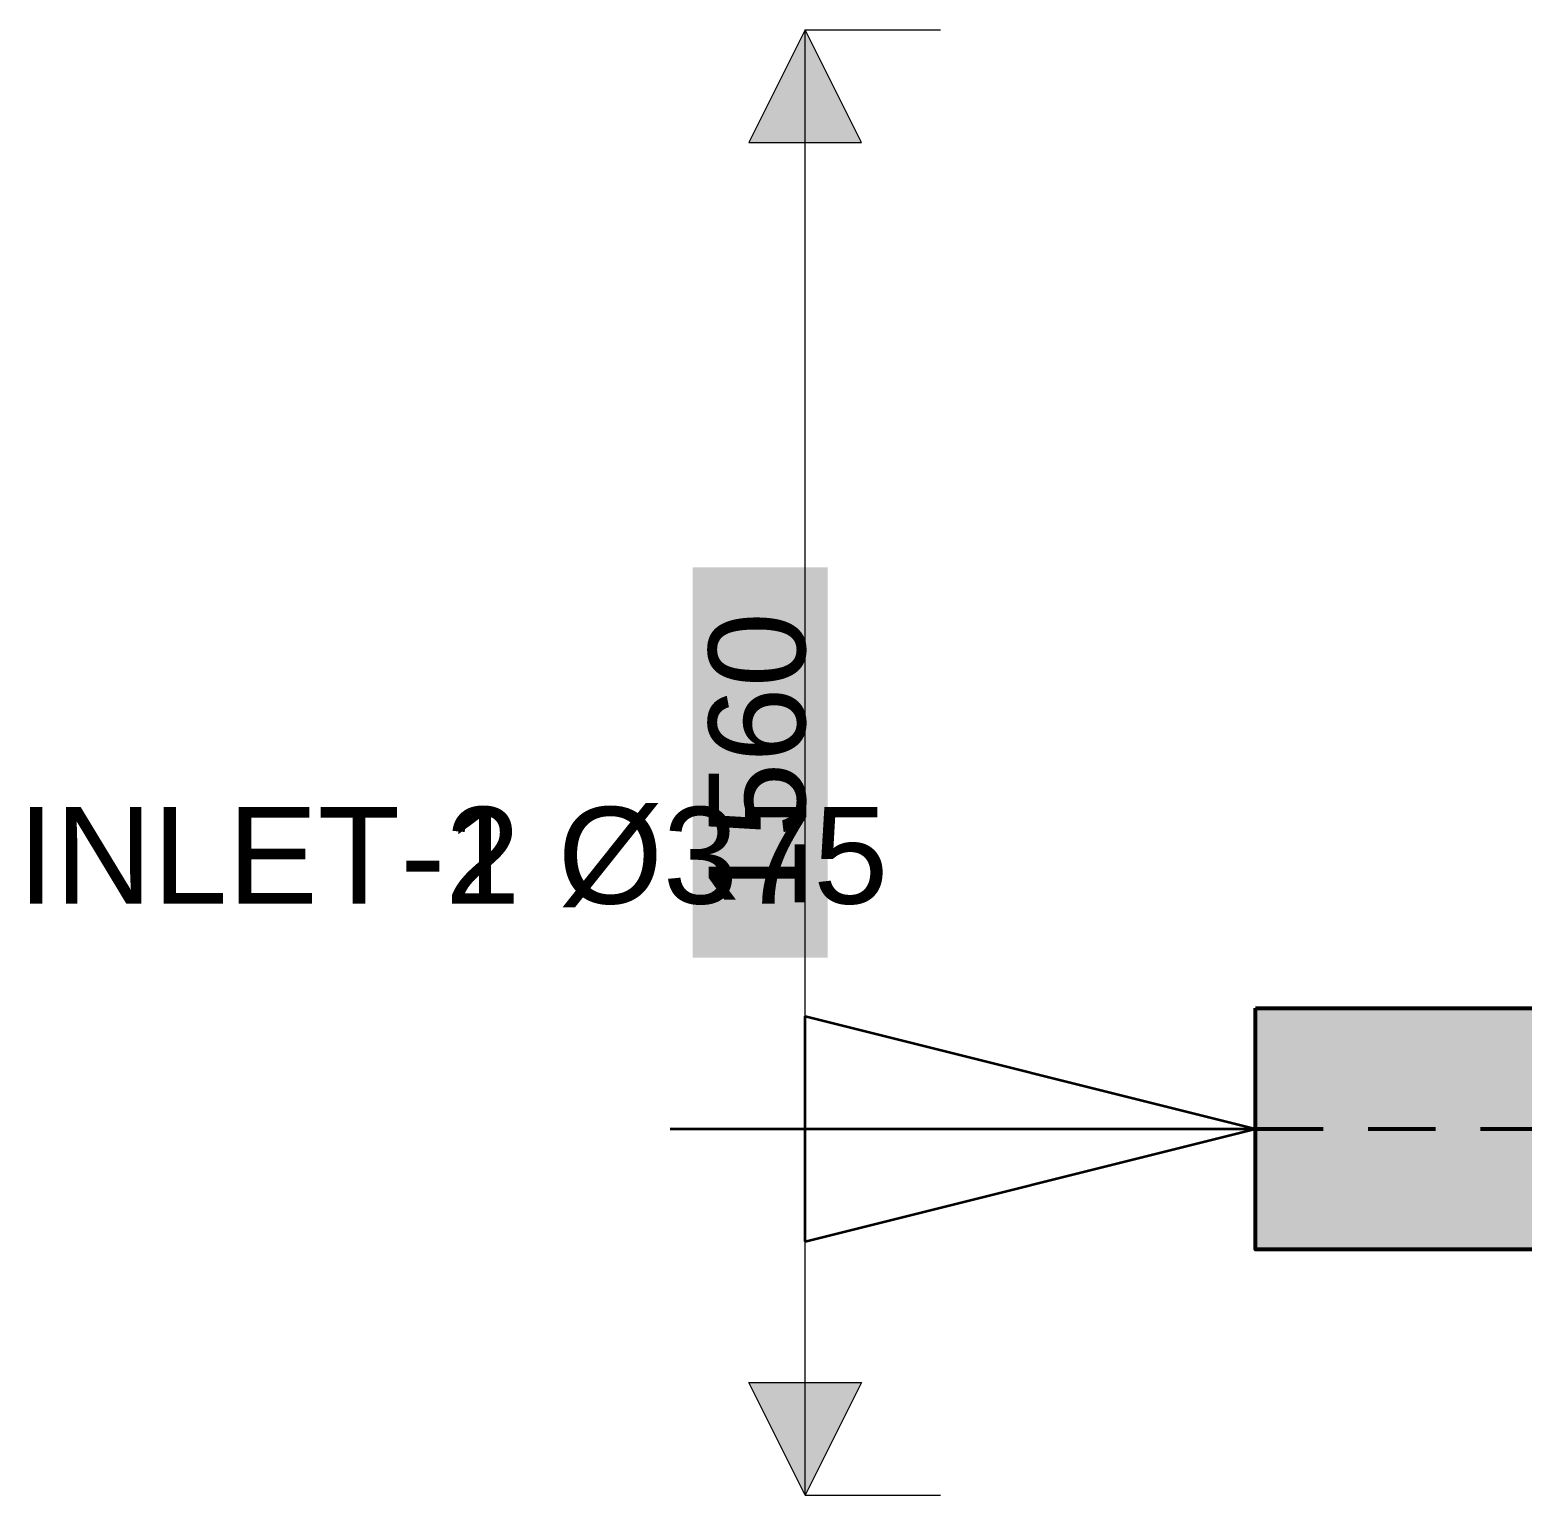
# Model space of a CAD drawing. Header units: millimetres. Extents: x 0 to 281, y 1 to 58.
# Drawn here: x 0.2 to 23.58, y 26.27 to 49.22 of the extents above; entities that cross this region are included whole.
import ezdxf

# ---------------------------------------------------------------- set-up
doc = ezdxf.new("R2010")
doc.units = ezdxf.units.MM
doc.linetypes.add('DASH_3_2', pattern=[1.763889, 1.058333, -0.705556])
for name, color, linetype in [('FILL', 7, 'Continuous'), ('LINES', 7, 'Continuous'), ('TEXT', 7, 'Continuous')]:
    doc.layers.add(name, color=color, linetype=linetype)
doc.styles.add('ARIAL', font='arial.ttf')

msp = doc.modelspace()

# ---------------------------------------------------------------- hatches: boundary and pattern name
at = {"layer": 'FILL'}
for points in [[(12.347, 49.224), (11.465, 47.46), (13.229, 47.46)], [(12.347, 26.267), (11.465, 28.031), (13.229, 28.031)]]:
    msp.add_hatch(color=7, dxfattribs=at).paths.add_polyline_path(points)
at = {"layer": 'FILL', "true_color": 0xffffff}
msp.add_hatch(color=7, dxfattribs=at).paths.add_polyline_path([(12.7, 34.686), (12.7, 40.805), (10.583, 40.805), (10.583, 34.686)])
at = {"layer": 'FILL', "true_color": 0xbfbfbf}
msp.add_hatch(color=7, dxfattribs=at).paths.add_polyline_path([(19.403, 33.897), (29.986, 33.897), (29.986, 30.117), (19.403, 30.117)])
msp.add_hatch(color=7, dxfattribs=at).paths.add_polyline_path([(19.403, 33.897), (29.986, 33.897), (29.986, 30.117), (19.403, 30.117)])

# ---------------------------------------------------------------- linework, layer by layer
at = {"layer": 'LINES', "lineweight": 20}
for p, q in [((12.347, 49.224), (14.464, 49.224)), ((12.347, 26.267), (12.347, 49.224)), ((12.347, 26.267), (14.464, 26.267))]:
    msp.add_line(p, q, dxfattribs=at)
at = {"layer": 'LINES', "lineweight": 35, "true_color": 0xff0000}
for p, q in [((12.347, 33.771), (19.403, 32.007)), ((12.347, 30.243), (12.347, 33.771)), ((12.347, 33.771), (19.403, 32.007)), ((12.347, 30.243), (12.347, 33.771)), ((10.231, 32.007), (20.461, 32.007)), ((10.231, 32.007), (20.461, 32.007)), ((12.347, 30.243), (19.403, 32.007)), ((12.347, 30.243), (19.403, 32.007))]:
    msp.add_line(p, q, dxfattribs=at)
at = {"layer": 'LINES', "linetype": 'DASH_3_2', "lineweight": 53, "true_color": 0x999999}
msp.add_line((19.403, 32.007), (29.986, 32.007), dxfattribs=at)
msp.add_line((19.403, 32.007), (29.986, 32.007), dxfattribs=at)
at = {"layer": 'LINES', "lineweight": 20}
for points in [[(12.347, 49.224), (11.465, 47.46), (13.229, 47.46)], [(12.347, 26.267), (11.465, 28.031), (13.229, 28.031)]]:
    msp.add_lwpolyline(points, close=True, dxfattribs=at)
at = {"layer": 'LINES', "lineweight": 53}
msp.add_lwpolyline([(19.403, 33.897), (29.986, 33.897), (29.986, 30.117), (19.403, 30.117)], close=True, dxfattribs=at)
msp.add_lwpolyline([(19.403, 33.897), (29.986, 33.897), (29.986, 30.117), (19.403, 30.117)], close=True, dxfattribs=at)

# ---------------------------------------------------------------- texts
at = {"layer": 'TEXT', "style": 'ARIAL'}
msp.add_text('1560', height=1.5155, rotation=90, dxfattribs=at).set_placement((12.347, 35.392))
for s in ['INLET-1 Ø375', 'INLET-2 Ø375']:
    msp.add_text(s, height=1.51553, dxfattribs=at).set_placement((0, 35.534))

doc.saveas('drawing.dxf')
